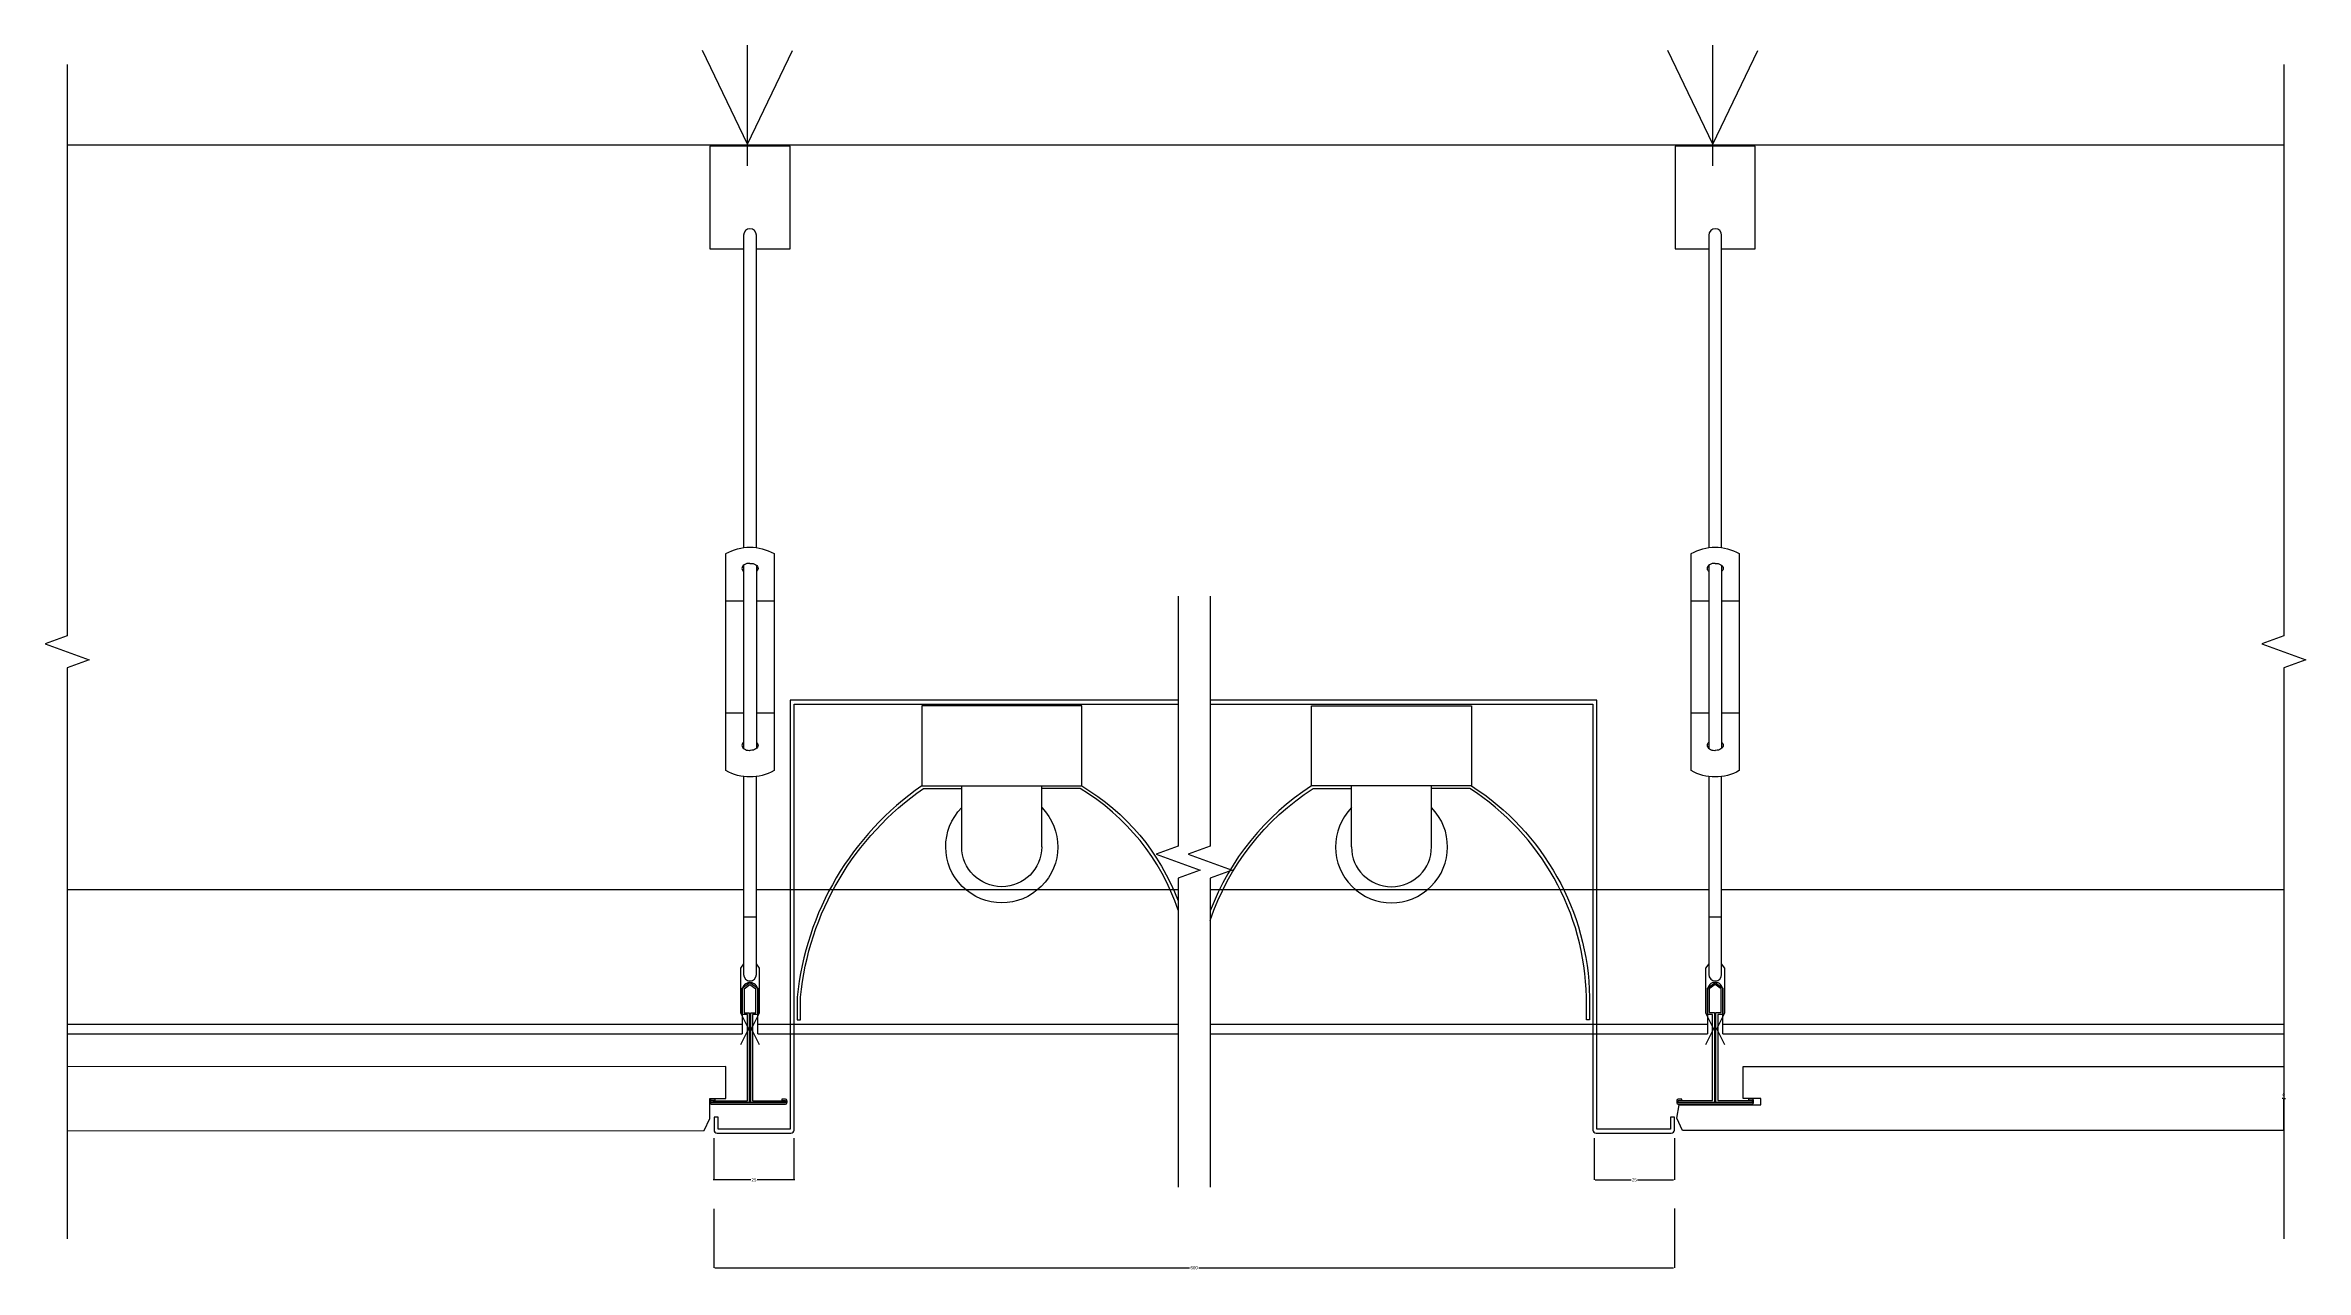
# Model space of a CAD drawing. Header units: metres. Extents: x 67 to 1610, y 130 to 513.
# Drawn here: x 903 to 1610, y 130 to 513 of the extents above; entities that cross this region are included whole.
import ezdxf

# ---------------------------------------------------------------- set-up
doc = ezdxf.new("R2010")
doc.units = ezdxf.units.M
for name, color, linetype in [('CEIL', 8, 'Continuous'), ('DIM', 1, 'Continuous'), ('GRID', 2, 'Continuous'), ('HATCH', 2, 'Continuous'), ('LIGHT', 3, 'Continuous'), ('OBJ', 3, 'Continuous'), ('PROFILE', 3, 'Continuous'), ('STR', 5, 'Continuous')]:
    doc.layers.add(name, color=color, linetype=linetype)
doc.dimstyles.get("Standard").update_dxf_attribs({"dimtxt": 2.5, "dimasz": 2.5, "dimexe": 1.25, "dimexo": 0.625, "dimtad": 1, "dimcen": 2.5, "dimazin": 3, "dimtfac": 1, "dimtmove": 0, "dimatfit": 3})

# ---------------------------------------------------------------- blocks, each defined once
blk = doc.blocks.new('FIXING')
at = {"layer": 'STR'}
for points in [[(0, 0.7), (-14.07, 29.91)], [(0, -6.05), (0, 31.59)], [(0, 0.7), (14.07, 29.91)]]:
    blk.add_lwpolyline(points, dxfattribs=at)
blk = doc.blocks.new('FTUBE')
at = {"layer": 'LIGHT'}
for p, q in [((-12.5, 44.51), (-12.5, 25.5)), ((12.5, 44.51), (12.5, 25.5))]:
    blk.add_line(p, q, dxfattribs=at)
blk.add_lwpolyline([(-25, 0.5), (-25, 25.5), (25, 25.5), (25, 0.5)], close=True, dxfattribs=at)
for radius, start, end in [(17.5, 315.58, 224.42), (12.5, 0, 180)]:
    blk.add_arc((0, 44.51), radius, start, end, dxfattribs=at)
blk = doc.blocks.new('_CLOSEDFILLED')
at = {"color": 0, "linetype": 'BYBLOCK'}
blk.add_solid([(-1, 0.2), (0, 0), (-1, -0.2)], dxfattribs=at)
blk = doc.blocks.new('*D1')
for p, q in [((1602.68, 194.04), (1602.68, 184.04)), ((1602.43, 184.04), (1602.18, 184.04)), ((1602.68, 174.04), (1602.68, 184.04)), ((1602.68, 184.04), (1602.68, 184.04)), ((1602.93, 184.04), (1603.18, 184.04))]:
    blk.add_line(p, q)
at = {"layer": 'Defpoints'}
for p in [(1602.68, 194.04), (1602.68, 184.04), (1602.68, 174.04)]:
    blk.add_point(p, dxfattribs=at)
at = {"layer": 'DIM', "xscale": 0.25, "yscale": 0.25}
blk.add_blockref('_CLOSEDFILLED', (1602.68, 184.04), dxfattribs=at)
at = {"layer": 'DIM', "xscale": 0.25, "yscale": 0.25, "rotation": 180}
blk.add_blockref('_CLOSEDFILLED', (1602.68, 184.04), dxfattribs=at)
at = {"layer": 'DIM', "insert": (1602.68, 185.165), "char_height": 1, "attachment_point": 5}
blk.add_mtext('0', dxfattribs=at)
blk = doc.blocks.new('*D2')
for p, q in [((1387.31, 171.63), (1387.31, 158.58)), ((1412.31, 171.63), (1412.31, 158.58)), ((1387.56, 158.58), (1398.81, 158.58)), ((1400.81, 158.58), (1412.06, 158.58))]:
    blk.add_line(p, q)
at = {"layer": 'Defpoints'}
for p in [(1387.31, 171.63), (1412.31, 171.63), (1387.31, 158.58)]:
    blk.add_point(p, dxfattribs=at)
at = {"layer": 'DIM', "xscale": 0.25, "yscale": 0.25, "rotation": 180}
blk.add_blockref('_CLOSEDFILLED', (1387.31, 158.58), dxfattribs=at)
at = {"layer": 'DIM', "xscale": 0.25, "yscale": 0.25}
blk.add_blockref('_CLOSEDFILLED', (1412.31, 158.58), dxfattribs=at)
at = {"layer": 'DIM', "insert": (1399.81, 158.58), "char_height": 1, "attachment_point": 5}
blk.add_mtext('25', dxfattribs=at)
blk = doc.blocks.new('*D4')
for p, q in [((1112.31, 149.58), (1112.31, 131.14)), ((1412.31, 149.67), (1412.31, 131.14)), ((1112.56, 131.14), (1260.81, 131.14)), ((1263.81, 131.14), (1412.06, 131.14))]:
    blk.add_line(p, q)
at = {"layer": 'Defpoints'}
for p in [(1112.31, 149.58), (1412.31, 149.67), (1112.31, 131.14)]:
    blk.add_point(p, dxfattribs=at)
at = {"layer": 'DIM', "xscale": 0.25, "yscale": 0.25, "rotation": 180}
blk.add_blockref('_CLOSEDFILLED', (1112.31, 131.14), dxfattribs=at)
at = {"layer": 'DIM', "xscale": 0.25, "yscale": 0.25}
blk.add_blockref('_CLOSEDFILLED', (1412.31, 131.14), dxfattribs=at)
at = {"layer": 'DIM', "insert": (1262.31, 131.14), "char_height": 1, "attachment_point": 5}
blk.add_mtext('600', dxfattribs=at)
blk = doc.blocks.new('*D5')
for p, q in [((1112.31, 171.63), (1112.31, 158.58)), ((1137.31, 171.63), (1137.31, 158.58)), ((1123.81, 158.58), (1112.06, 158.58)), ((1137.56, 158.58), (1125.81, 158.58))]:
    blk.add_line(p, q)
at = {"layer": 'Defpoints'}
for p in [(1112.31, 171.63), (1137.31, 171.63), (1137.31, 158.58)]:
    blk.add_point(p, dxfattribs=at)
at = {"layer": 'DIM', "xscale": 0.25, "yscale": 0.25}
blk.add_blockref('_CLOSEDFILLED', (1112.31, 158.58), dxfattribs=at)
at = {"layer": 'DIM', "xscale": 0.25, "yscale": 0.25, "rotation": 180}
blk.add_blockref('_CLOSEDFILLED', (1137.31, 158.58), dxfattribs=at)
at = {"layer": 'DIM', "insert": (1124.81, 158.58), "char_height": 1, "attachment_point": 5}
blk.add_mtext('25', dxfattribs=at)

msp = doc.modelspace()

# ---------------------------------------------------------------- linework, layer by layer
for points in [[(1121.57, 226.06), (1120.57, 224.73), (1120.57, 210.73), (1123.07, 205.73), (1120.57, 200.73)], [(1126.57, 200.73), (1124.07, 205.73), (1126.57, 210.73), (1126.57, 224.73), (1125.57, 226.06)], [(1423.07, 226.06), (1422.07, 224.73), (1422.07, 210.73), (1424.57, 205.73), (1422.07, 200.73)], [(1428.07, 200.73), (1425.57, 205.73), (1428.07, 210.73), (1428.07, 224.73), (1427.07, 226.06)]]:
    msp.add_lwpolyline(points)
at = {"layer": 'CEIL'}
for points in [[(910.29, 173.93), (1109.3, 174), (1111.07, 177.79), (1111.07, 184), (1116.07, 184), (1116.07, 194), (910.29, 193.93)], [(1602.68, 174.04), (1414.84, 174.04), (1413.07, 177.84), (1413.81, 182.04), (1439.33, 182.04), (1439.33, 184.04), (1433.83, 184.04), (1433.83, 194.04), (1602.68, 194.04)]]:
    msp.add_lwpolyline(points, dxfattribs=at)
at = {"layer": 'DIM'}
for points in [[(910.29, 506.99), (910.29, 328.59), (903.42, 326.09), (917.16, 321.09), (910.29, 318.59), (910.29, 140.19)], [(1602.68, 506.99), (1602.68, 328.59), (1595.81, 326.09), (1609.55, 321.09), (1602.68, 318.59), (1602.68, 140.19)], [(1257.31, 340.92), (1257.31, 262.87), (1250.44, 260.37), (1264.18, 255.37), (1257.31, 252.87), (1257.31, 156.29)], [(1267.31, 340.92), (1267.31, 262.87), (1260.44, 260.37), (1274.18, 255.37), (1267.31, 252.87), (1267.31, 156.29)]]:
    msp.add_lwpolyline(points, dxfattribs=at)
at = {"layer": 'GRID'}
for p, q in [((1121.57, 453.71), (1121.57, 356.09)), ((1125.57, 356.09), (1125.57, 453.71)), ((1423.07, 453.71), (1423.07, 356.09)), ((1427.07, 356.09), (1427.07, 453.71)), ((1121.57, 350.59), (1121.57, 293.35)), ((1125.57, 350.59), (1125.57, 293.35)), ((1423.07, 350.59), (1423.07, 293.35)), ((1427.07, 350.59), (1427.07, 293.35)), ((1116.07, 339.47), (1121.57, 339.47)), ((1125.57, 339.47), (1131.07, 339.47)), ((1417.57, 339.47), (1423.07, 339.47)), ((1427.07, 339.47), (1432.57, 339.47)), ((1116.07, 304.47), (1121.57, 304.47)), ((1125.57, 304.47), (1131.07, 304.47)), ((1417.57, 304.47), (1423.07, 304.47)), ((1427.07, 304.47), (1432.57, 304.47)), ((910.29, 249.25), (1121.57, 249.25)), ((1125.57, 249.25), (1136.06, 249.25)), ((1136.06, 249.25), (1257.31, 249.25)), ((1267.31, 249.25), (1388.06, 249.25)), ((1388.09, 249.25), (1423.07, 249.25)), ((1427.07, 249.25), (1602.68, 249.25)), ((1125.57, 240.64), (1121.57, 240.64)), ((1427.07, 240.64), (1423.07, 240.64)), ((910.29, 207.25), (1119.97, 207.25)), ((1119.97, 207.25), (1121.17, 207.25)), ((1125.97, 207.25), (1136.06, 207.25)), ((1136.06, 207.25), (1257.31, 207.25)), ((1267.31, 207.25), (1388.06, 207.25)), ((1388.09, 207.25), (1422.67, 207.25)), ((1427.47, 207.25), (1428.67, 207.25)), ((1428.67, 207.25), (1602.68, 207.25)), ((910.29, 204.25), (1119.97, 204.25)), ((1119.97, 204.25), (1121.17, 204.25)), ((1125.97, 204.25), (1136.06, 204.25)), ((1136.06, 204.25), (1257.31, 204.25)), ((1267.31, 204.25), (1388.06, 204.25)), ((1388.09, 204.25), (1422.67, 204.25)), ((1427.47, 204.25), (1428.67, 204.25)), ((1428.67, 204.25), (1602.68, 204.25))]:
    msp.add_line(p, q, dxfattribs=at)
for points in [[(1116.07, 354.22, -0.27), (1131.07, 354.22), (1131.07, 286.47, -0.27), (1116.07, 286.47), (1116.07, 354.18)], [(1417.57, 354.22, -0.27), (1432.57, 354.22), (1432.57, 286.47, -0.27), (1417.57, 286.47), (1417.57, 354.18)], [(1123.57, 351.13, 0.19), (1121.76, 350.73, 0.11), (1121.22, 350.17, 0.14), (1121.06, 349.6, 0.14), (1121.22, 349.02, 0.07), (1121.57, 348.61, 0.08)], [(1123.57, 351.13, -0.19), (1125.38, 350.73, -0.11), (1125.92, 350.17, -0.14), (1126.09, 349.6, -0.14), (1125.92, 349.02, -0.07), (1125.57, 348.61, -0.08)], [(1425.07, 351.13, 0.19), (1423.26, 350.73, 0.11), (1422.72, 350.17, 0.14), (1422.56, 349.6, 0.14), (1422.72, 349.02, 0.07), (1423.07, 348.61, 0.08)], [(1425.07, 351.13, -0.19), (1426.88, 350.73, -0.11), (1427.42, 350.17, -0.14), (1427.59, 349.6, -0.14), (1427.42, 349.02, -0.07), (1427.07, 348.61, -0.08)], [(1121.57, 295.32, 0.07), (1121.22, 294.91, 0.14), (1121.06, 294.34, 0.14), (1121.22, 293.76, 0.11), (1121.76, 293.2, 0.08), (1122.5, 292.87, 0.07), (1123.46, 292.74, 0.01), (1123.57, 292.74, 0.08)], [(1125.57, 295.32, -0.07), (1125.92, 294.91, -0.14), (1126.09, 294.34, -0.14), (1125.92, 293.76, -0.11), (1125.38, 293.2, -0.08), (1124.64, 292.87, -0.07), (1123.69, 292.74, -0.01), (1123.57, 292.74, -0.08)], [(1423.07, 295.32, 0.07), (1422.72, 294.91, 0.14), (1422.56, 294.34, 0.14), (1422.72, 293.76, 0.11), (1423.26, 293.2, 0.08), (1424, 292.87, 0.07), (1424.96, 292.74, 0.01), (1425.07, 292.74, 0.08)], [(1427.07, 295.32, -0.07), (1427.42, 294.91, -0.14), (1427.59, 294.34, -0.14), (1427.42, 293.76, -0.11), (1426.88, 293.2, -0.08), (1426.14, 292.87, -0.07), (1425.19, 292.74, -0.01), (1425.07, 292.74, -0.08)], [(1121.57, 284.61), (1121.57, 222.74, 1), (1125.57, 222.74), (1125.57, 284.61)], [(1423.07, 284.61), (1423.07, 222.74, 1), (1427.07, 222.74), (1427.07, 284.61)], [(1125.97, 204.25), (1125.97, 217.85, 1), (1121.17, 217.85), (1121.17, 204.25)], [(1427.47, 204.25), (1427.47, 217.89, 1), (1422.67, 217.89), (1422.67, 204.25)]]:
    msp.add_lwpolyline(points, format="xyb", dxfattribs=at)
for centre in [(1123.57, 453.71), (1425.07, 453.71)]:
    msp.add_arc(centre, 2, 0, 180, dxfattribs=at)
at = {"layer": 'LIGHT'}
for points in [[(1177.21, 281.65, 0.22), (1138.34, 215.66), (1138.34, 208.56), (1139.34, 208.56), (1139.34, 215.65, -0.22), (1177.75, 280.81), (1189.71, 280.81)], [(1257.31, 242.82, 0.18), (1226.67, 280.81), (1214.71, 280.81)], [(1227.21, 281.65, -0.17), (1257.31, 245.73, -0.17)], [(1298.96, 281.65, 0.16), (1267.31, 242.59, 0.16)], [(1267.31, 239.64, -0.17), (1299.5, 280.81), (1311.46, 280.81)], [(1348.96, 281.65, -0.25), (1385.84, 215.66), (1385.84, 208.56), (1384.84, 208.56), (1384.84, 215.65, 0.25), (1348.42, 280.81), (1336.46, 280.81)]]:
    msp.add_lwpolyline(points, format="xyb", dxfattribs=at)
at = {"layer": 'OBJ'}
for points in [[(1125.57, 449.41), (1136.07, 449.41), (1136.07, 481.47), (1111.07, 481.47), (1111.07, 449.41), (1121.57, 449.41)], [(1427.07, 449.41), (1437.57, 449.41), (1437.57, 481.47), (1412.57, 481.47), (1412.57, 449.41), (1423.07, 449.41)]]:
    msp.add_lwpolyline(points, dxfattribs=at)
at = {"layer": 'PROFILE'}
for points in [[(1257.31, 308.4), (1136.09, 308.4), (1136.09, 174.4), (1113.59, 174.4), (1113.59, 178.15), (1112.34, 178.15), (1112.34, 174.15, 0.41), (1113.34, 173.15), (1136.34, 173.15, 0.41), (1137.34, 174.15), (1137.34, 307.15), (1257.31, 307.15)], [(1267.31, 307.15), (1386.84, 307.15), (1386.84, 174.15, 0.41), (1387.84, 173.15), (1411.34, 173.15, 0.41), (1412.34, 174.15), (1412.34, 178.15), (1411.09, 178.15), (1411.09, 174.4), (1388.09, 174.4), (1388.09, 308.4), (1267.31, 308.4)]]:
    msp.add_lwpolyline(points, format="xyb", dxfattribs=at)
for points in [[(1125.97, 210.25), (1124.37, 210.25), (1124.37, 183.29), (1135.08, 183.29), (1135.08, 182.73), (1123.81, 182.73), (1123.81, 210.81), (1125.41, 210.81), (1125.41, 218.18), (1123.57, 219.55), (1121.73, 218.18), (1121.73, 210.81), (1123.33, 210.81), (1123.33, 182.73), (1112.05, 182.73), (1112.05, 183.29), (1122.77, 183.29), (1122.77, 210.25), (1121.17, 210.25), (1121.17, 218.47), (1123.57, 220.25), (1125.97, 218.47)], [(1427.47, 210.29), (1425.87, 210.29), (1425.87, 183.33), (1436.58, 183.33), (1436.58, 182.77), (1425.31, 182.77), (1425.31, 210.85), (1426.91, 210.85), (1426.91, 218.23), (1425.07, 219.59), (1423.23, 218.23), (1423.23, 210.85), (1424.83, 210.85), (1424.83, 182.77), (1413.55, 182.77), (1413.55, 183.33), (1424.27, 183.33), (1424.27, 210.29), (1422.67, 210.29), (1422.67, 218.51), (1425.07, 220.29), (1427.47, 218.51)]]:
    msp.add_lwpolyline(points, close=True, dxfattribs=at)
for points in [[(1111.47, 182.64), (1111.47, 183.36), (1112.67, 183.36), (1112.67, 183.76), (1111.47, 183.76, 0.41), (1111.07, 183.36), (1111.07, 182.64, 0.41), (1111.47, 182.24), (1134.67, 182.24, 0.41), (1135.07, 182.64), (1135.07, 183.36, 0.41), (1134.67, 183.76), (1133.47, 183.76), (1133.47, 183.36), (1134.67, 183.36), (1134.67, 182.64)], [(1413.47, 182.68), (1413.47, 183.4), (1414.67, 183.4), (1414.67, 183.8), (1413.47, 183.8, 0.41), (1413.07, 183.4), (1413.07, 182.68, 0.41), (1413.47, 182.28), (1436.67, 182.28, 0.41), (1437.07, 182.68), (1437.07, 183.4, 0.41), (1436.67, 183.8), (1435.47, 183.8), (1435.47, 183.4), (1436.67, 183.4), (1436.67, 182.68)]]:
    msp.add_lwpolyline(points, format="xyb", close=True, dxfattribs=at)
at = {"layer": 'STR'}
msp.add_line((910.29, 481.97), (1602.68, 481.97), dxfattribs=at)

# ---------------------------------------------------------------- block references
for p in [(1122.82, 481.47), (1424.32, 481.47)]:
    msp.add_blockref('FIXING', p)
at = {"layer": 'HATCH', "xscale": -1, "rotation": 180}
msp.add_blockref('FTUBE', (1202.21, 307.15), dxfattribs=at)
at = {"layer": 'HATCH', "rotation": 180}
msp.add_blockref('FTUBE', (1323.96, 307.15), dxfattribs=at)

# ---------------------------------------------------------------- dimensions: what is measured, and where the dimension line sits
at = {"layer": 'DIM'}
for base, p1, p2, picture, middle in [((1602.68, 184.04), (1602.68, 174.04), (1602.68, 194.04), '*D1', (1602.68, 185.165)), ((1137.31, 158.58), (1137.31, 171.63), (1112.31, 171.63), '*D5', (1124.81, 158.58)), ((1387.31, 158.58), (1387.31, 171.63), (1412.31, 171.63), '*D2', (1399.81, 158.58))]:
    dim = msp.add_linear_dim(base=base, p1=p1, p2=p2, dimstyle='Standard', dxfattribs=at)
    dim.commit()
    dim.dimension.update_dxf_attribs({"geometry": picture, "text_midpoint": middle})
dim = msp.add_linear_dim(base=(1112.31, 131.14), p1=(1112.31, 149.58), p2=(1412.31, 149.67), text='600', dimstyle='Standard', dxfattribs=at)
dim.commit()
dim.dimension.update_dxf_attribs({"geometry": '*D4', "text_midpoint": (1262.31, 131.14)})

doc.saveas('drawing.dxf')
